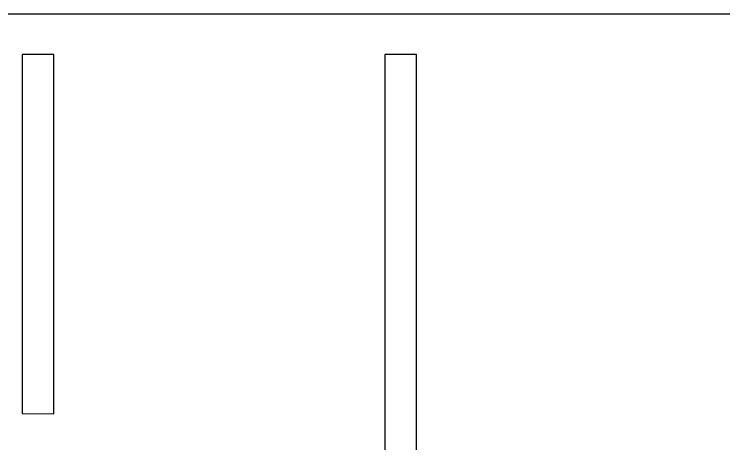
# Model space of a CAD drawing. Header units: millimetres. Extents: x 215 to 1844, y 1465 to 2065.
# Drawn here: x 1015.9 to 1430.6, y 1813.5 to 2064.8 of the extents above; entities that cross this region are included whole.
import ezdxf

# ---------------------------------------------------------------- set-up
doc = ezdxf.new("R2010")
doc.units = ezdxf.units.MM
doc.layers.add('Layer 01', color=12, linetype='Continuous', true_color=0xde0000)

msp = doc.modelspace()

# ---------------------------------------------------------------- linework, layer by layer
at = {"layer": 'Layer 01'}
for p, q in [((1844.41, 2064.79), (215.34, 2064.79)), ((1020.64, 2041.2), (1020.64, 1831.18)), ((1039.11, 2041.2), (1020.64, 2041.2)), ((1039.11, 1830.99), (1039.11, 2041.2)), ((1232.55, 2041.2), (1232.55, 1803.76)), ((1251.02, 2041.2), (1232.55, 2041.2)), ((1251.02, 1798.65), (1251.02, 2041.2)), ((1020.64, 1831.18), (1039.11, 1830.99))]:
    msp.add_line(p, q, dxfattribs=at)

doc.saveas('drawing.dxf')
